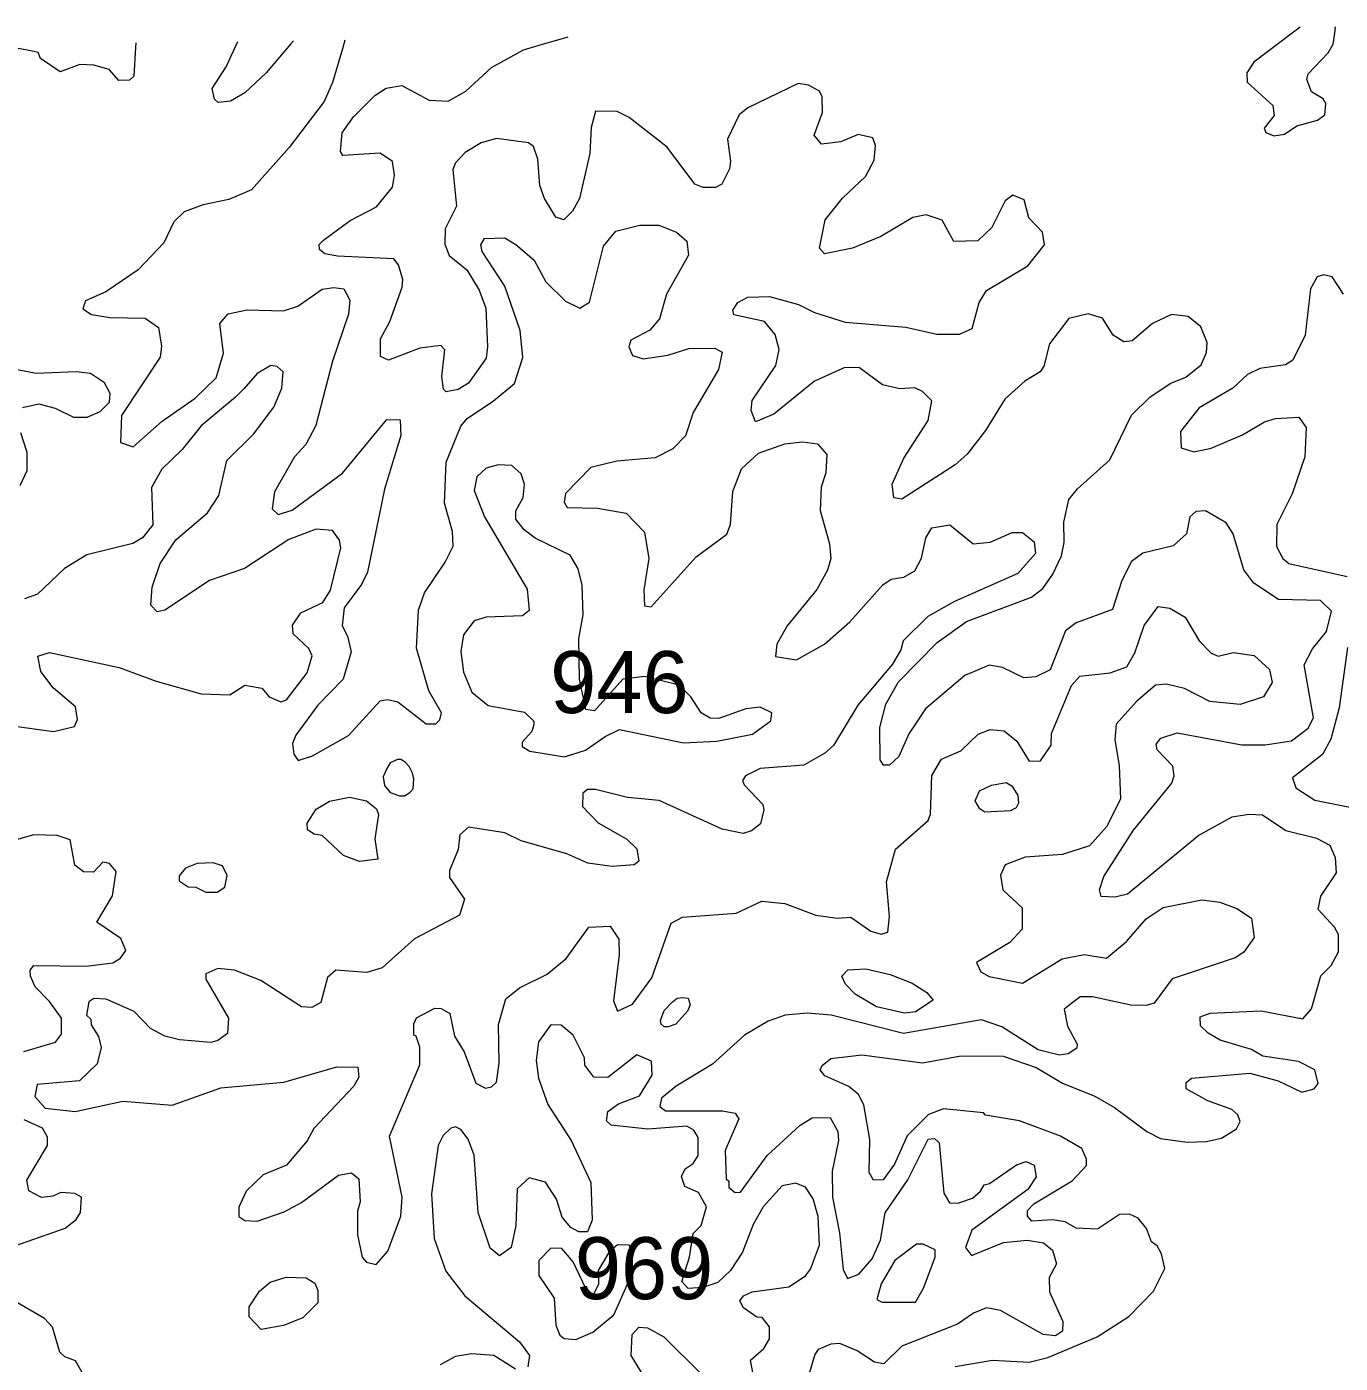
# Model space of a CAD drawing. Header units: kilometres. Extents: x 178.1 to 232.4, y 8228.7 to 8284.8.
# Drawn here: x 190.033 to 193.422, y 8280.871 to 8284.32 of the extents above; entities that cross this region are included whole.
import ezdxf

# ---------------------------------------------------------------- set-up
doc = ezdxf.new("R2010")
doc.units = ezdxf.units.KM
for name, color, linetype in [('1', 7, 'Continuous'), ('2', 7, 'Continuous'), ('21', 7, 'Continuous')]:
    doc.layers.add(name, color=color, linetype=linetype)
doc.styles.add('dgn002', font='dgn002.shx')

msp = doc.modelspace()

# ---------------------------------------------------------------- linework, layer by layer
at = {"layer": '1', "color": 5, "linetype": 'Continuous', "lineweight": 13, "flags": 128}
for points in [[(193.4303, 8283.6302), (193.4009, 8283.6746), (193.379, 8283.6796), (193.3622, 8283.6749), (193.3458, 8283.6438), (193.332, 8283.5245), (193.2995, 8283.46), (193.2808, 8283.448), (193.2146, 8283.4381), (193.183, 8283.4224), (193.1446, 8283.3871), (193.058, 8283.3366), (193.0096, 8283.2754), (193.0114, 8283.233), (193.0447, 8283.2227), (193.0894, 8283.2326), (193.1703, 8283.2666), (193.2264, 8283.3009), (193.255, 8283.3092), (193.3151, 8283.3128), (193.3339, 8283.2856), (193.3304, 8283.2103), (193.298, 8283.1145), (193.2587, 8283.0354), (193.2573, 8282.9789), (193.274, 8282.9473), (193.2891, 8282.9348), (193.4404, 8282.9016)], [(193.4409, 8282.7179), (193.4198, 8282.5625), (193.398, 8282.4818), (193.3761, 8282.4417), (193.2989, 8282.382), (193.3072, 8282.3559), (193.3565, 8282.3241), (193.5115, 8282.2931)]]:
    msp.add_lwpolyline(points, dxfattribs=at)
at = {"layer": '2', "color": 3, "linetype": 'Continuous', "lineweight": 0, "flags": 128}
for points in [[(193.3191, 8284.319), (193.2984, 8284.3034), (193.1996, 8284.2286), (193.1814, 8284.2011), (193.1821, 8284.1774), (193.2484, 8284.1172), (193.2513, 8284.0911), (193.2258, 8284.0589), (193.2301, 8284.0477), (193.2505, 8284.039), (193.2782, 8284.0428), (193.3104, 8284.0644), (193.3632, 8284.0788), (193.3826, 8284.0931), (193.3849, 8284.1225), (193.3782, 8284.1339), (193.3476, 8284.1524), (193.336, 8284.184), (193.3391, 8284.1983), (193.3909, 8284.2528), (193.4043, 8284.2753), (193.4081, 8284.3038), (193.4103, 8284.3203)], [(190.854, 8284.286), (190.8474, 8284.2636), (190.8219, 8284.1764), (190.8007, 8284.1277), (190.7097, 8284.0086), (190.6132, 8283.8989), (190.5539, 8283.8742), (190.4881, 8283.861), (190.4388, 8283.8428), (190.4125, 8283.8166), (190.3863, 8283.7629), (190.3202, 8283.6932), (190.2367, 8283.6364), (190.1844, 8283.6127), (190.1779, 8283.5923), (190.1997, 8283.5777), (190.2471, 8283.5697), (190.3384, 8283.5681), (190.373, 8283.5436), (190.381, 8283.4956), (190.3774, 8283.4678), (190.2775, 8283.3172), (190.2745, 8283.2473), (190.3075, 8283.2356), (190.3822, 8283.3025), (190.4671, 8283.3612), (190.522, 8283.4144), (190.5406, 8283.4778), (190.5312, 8283.5542), (190.5524, 8283.5791), (190.602, 8283.5893), (190.6953, 8283.587), (190.7322, 8283.5989), (190.7953, 8283.6432), (190.8253, 8283.6474), (190.8507, 8283.6439), (190.8664, 8283.6141), (190.8632, 8283.578), (190.8215, 8283.4571), (190.7791, 8283.2909), (190.7529, 8283.2422), (190.7239, 8283.2098), (190.6724, 8283.1197), (190.6661, 8283.076), (190.6818, 8283.0614), (190.7179, 8283.0723), (190.8479, 8283.1677), (190.9623, 8283.3061), (190.9967, 8283.3056), (190.9984, 8283.2652), (190.9556, 8283.1269), (190.9125, 8282.9123), (190.8966, 8282.8806), (190.8516, 8282.8208), (190.847, 8282.7742), (190.8605, 8282.747), (190.87, 8282.7066), (190.8493, 8282.6359), (190.7843, 8282.5688), (190.7268, 8282.4915), (190.7188, 8282.4704), (190.7219, 8282.4429), (190.7332, 8282.4266), (190.77, 8282.4382), (190.8628, 8282.4912), (190.9447, 8282.5804), (190.9636, 8282.5836), (190.9901, 8282.578), (191.0633, 8282.5214), (191.0883, 8282.5213), (191.0986, 8282.5313), (191.103, 8282.5491), (191.0705, 8282.6062), (191.0389, 8282.7164), (191.0436, 8282.8146), (191.059, 8282.8595), (191.1127, 8282.938), (191.1333, 8282.9794), (191.1317, 8283.0175), (191.1107, 8283.0905), (191.1152, 8283.196), (191.1533, 8283.2897), (191.1697, 8283.3095), (191.2375, 8283.3545), (191.2913, 8283.3992), (191.3127, 8283.4667), (191.3058, 8283.5366), (191.2665, 8283.6503), (191.2083, 8283.7401), (191.2044, 8283.7574), (191.2139, 8283.7738), (191.2666, 8283.7751), (191.2952, 8283.7585), (191.342, 8283.7175), (191.3725, 8283.6615)], [(190.7209, 8284.2842), (190.714, 8284.2761), (190.6505, 8284.2013), (190.5955, 8284.1496), (190.5586, 8284.1284), (190.5266, 8284.1246), (190.5177, 8284.1332), (190.5116, 8284.161), (190.5472, 8284.2166), (190.5721, 8284.2709), (190.5773, 8284.2823)], [(191.1415, 8283.8571), (191.1129, 8283.7986), (191.1115, 8283.7592), (191.1231, 8283.7295), (191.1682, 8283.6925), (191.2004, 8283.6407), (191.2173, 8283.5937), (191.2221, 8283.4942), (191.2182, 8283.4649), (191.1729, 8283.4003), (191.1463, 8283.3837), (191.1148, 8283.3777), (191.1083, 8283.385), (191.1038, 8283.4176), (191.1118, 8283.4861), (191.1012, 8283.4971), (191.0468, 8283.4904), (190.9661, 8283.4597), (190.9456, 8283.4687), (190.9458, 8283.5147), (190.97, 8283.5592), (191.0016, 8283.6477), (191.003, 8283.6675), (190.9925, 8283.7054), (190.9798, 8283.7208), (190.8344, 8283.7277), (190.8022, 8283.7341), (190.7879, 8283.745), (190.7877, 8283.7578), (190.7982, 8283.7695), (190.8672, 8283.8202), (190.9352, 8283.8558), (190.9768, 8283.9062), (190.9816, 8283.9374), (190.9765, 8283.9727), (190.9446, 8283.9943), (190.8489, 8283.988), (190.8421, 8283.9984), (190.8464, 8284.0467), (190.876, 8284.0876), (190.9314, 8284.143), (190.9601, 8284.1619), (191.0005, 8284.1685), (191.0714, 8284.1308), (191.1201, 8284.1279), (191.166, 8284.1541), (191.2321, 8284.2148), (191.3143, 8284.2609), (191.3555, 8284.2726), (191.4301, 8284.2938)], [(190.3143, 8284.2787), (190.3135, 8284.2663), (190.3088, 8284.193), (190.2978, 8284.1824), (190.2705, 8284.1811), (190.2458, 8284.2096), (190.2056, 8284.2212), (190.1695, 8284.223), (190.1191, 8284.2039), (190.0686, 8284.238), (190.0626, 8284.2542), (190.0481, 8284.257), (189.9603, 8284.274)], [(192.5571, 8283.3589), (192.5072, 8283.2778), (192.4594, 8283.2169), (192.4285, 8283.1895), (192.2913, 8283.1007), (192.2706, 8283.1047), (192.2659, 8283.14), (192.2957, 8283.2065), (192.3591, 8283.3041), (192.368, 8283.3544), (192.3443, 8283.3789), (192.3244, 8283.3884), (192.2859, 8283.3854), (192.2413, 8283.3963), (192.1816, 8283.4395), (192.144, 8283.4411), (192.0656, 8283.4053), (191.9602, 8283.3199), (191.9136, 8283.3004), (191.9023, 8283.3296), (191.9051, 8283.3553), (191.9657, 8283.4457), (191.9741, 8283.4871), (191.964, 8283.526), (191.9363, 8283.5594), (191.8578, 8283.5767), (191.8547, 8283.589), (191.8678, 8283.6087), (191.8931, 8283.6223), (191.9491, 8283.624), (192.0241, 8283.603), (192.0656, 8283.5827), (192.1446, 8283.5581), (192.3012, 8283.545), (192.3808, 8283.5269), (192.4401, 8283.527), (192.4721, 8283.5414), (192.4902, 8283.6086), (192.5092, 8283.6398), (192.6159, 8283.7033), (192.659, 8283.7572), (192.6538, 8283.7901), (192.6188, 8283.8272), (192.6068, 8283.8731), (192.5774, 8283.8854), (192.5579, 8283.8713), (192.5229, 8283.8023), (192.4869, 8283.7681), (192.4255, 8283.766), (192.3946, 8283.8208), (192.354, 8283.8344), (192.3197, 8283.8278), (192.2368, 8283.7792), (192.1633, 8283.749), (192.0914, 8283.7345), (192.0784, 8283.749), (192.093, 8283.8215), (192.1379, 8283.8779), (192.1974, 8283.9338), (192.2196, 8283.9762), (192.2232, 8284.0139), (192.2158, 8284.0338), (192.1783, 8284.0419), (192.1339, 8284.023), (192.0834, 8284.0169), (192.0649, 8284.0401), (192.0863, 8284.0987), (192.0855, 8284.1396), (192.0787, 8284.1544), (192.0504, 8284.1692), (192.0234, 8284.1737), (191.8932, 8284.1108), (191.8708, 8284.093), (191.8413, 8284.0303), (191.8491, 8283.973), (191.8459, 8283.9532), (191.8264, 8283.9142), (191.81, 8283.9053), (191.7785, 8283.9055), (191.7568, 8283.9143), (191.6856, 8284.0097), (191.5875, 8284.0863), (191.5561, 8284.1016), (191.5005, 8284.1027), (191.4891, 8284.0599), (191.4855, 8283.9935), (191.4588, 8283.877), (191.4409, 8283.8446), (191.4191, 8283.8217), (191.398, 8283.8287), (191.3689, 8283.8769), (191.3572, 8283.9105), (191.3516, 8283.9784), (191.3403, 8284.0108), (191.3272, 8284.0207)], [(191.3272, 8284.0207), (191.2452, 8284.0321), (191.2051, 8284.0203), (191.1644, 8283.996), (191.1388, 8283.9692)], [(191.1388, 8283.9692), (191.1327, 8283.9521), (191.1415, 8283.8571)], [(191.5527, 8283.793), (191.6147, 8283.808), (191.6639, 8283.8082), (191.7093, 8283.7901)], [(191.3725, 8283.6615), (191.4229, 8283.6116), (191.4603, 8283.5943), (191.4853, 8283.6094), (191.5211, 8283.7539), (191.5527, 8283.793)], [(191.7093, 8283.7901), (191.7358, 8283.7664), (191.7403, 8283.7307), (191.6836, 8283.6297), (191.6654, 8283.5663), (191.6405, 8283.5372), (191.5918, 8283.5113), (191.5864, 8283.4942), (191.5957, 8283.4714), (191.6234, 8283.4629), (191.6874, 8283.4729), (191.7415, 8283.4894), (191.808, 8283.4905), (191.8276, 8283.4799), (191.8176, 8283.4357), (191.7523, 8283.3248), (191.7325, 8283.2642), (191.7, 8283.2311), (191.6541, 8283.2078), (191.5554, 8283.1993), (191.4882, 8283.183), (191.4233, 8283.1151), (191.4199, 8283.0934), (191.4275, 8283.0792), (191.5053, 8283.0775), (191.5796, 8283.0647), (191.627, 8283.016), (191.6385, 8282.9473), (191.6255, 8282.8668), (191.6269, 8282.8255), (191.6437, 8282.8233), (191.7605, 8282.9524), (191.8393, 8283.0109), (191.8491, 8283.0355), (191.8545, 8283.121), (191.8774, 8283.1792), (191.9208, 8283.2193), (191.9892, 8283.2437), (192.0346, 8283.2486), (192.0734, 8283.244), (192.0972, 8283.2163), (192.0945, 8283.1689), (192.0829, 8283.132), (192.0798, 8283.0717), (192.1042, 8282.986), (192.1076, 8282.9473), (192.0993, 8282.918), (192.0718, 8282.8675), (191.9952, 8282.7743), (191.9685, 8282.7262), (191.9646, 8282.6952), (192.0193, 8282.6858), (192.0912, 8282.727), (192.1566, 8282.7841), (192.2422, 8282.8795), (192.2638, 8282.8943), (192.2964, 8282.8995), (192.3248, 8282.9163), (192.3413, 8282.9482), (192.3528, 8283.0011), (192.3686, 8283.0272), (192.415, 8283.0343), (192.4747, 8282.9854), (192.5192, 8282.9903), (192.5753, 8283.0148), (192.6025, 8283.0148), (192.6321, 8282.9907), (192.6358, 8282.9607), (192.5905, 8282.9086), (192.4264, 8282.8369), (192.358, 8282.7977), (192.2942, 8282.7355), (192.2887, 8282.7121), (192.2672, 8282.6747), (192.1774, 8282.5692), (192.1142, 8282.4653), (192.0923, 8282.445), (192.0382, 8282.4147), (191.9254, 8282.4056), (191.8878, 8282.3868), (191.8794, 8282.3751), (191.8837, 8282.3637), (191.9323, 8282.313), (191.9347, 8282.2986), (191.9264, 8282.2629), (191.9032, 8282.2446), (191.8816, 8282.2382), (191.8269, 8282.2489), (191.6647, 8282.3232), (191.5829, 8282.3306), (191.5003, 8282.3517), (191.4795, 8282.3515), (191.4681, 8282.3419), (191.4671, 8282.3076), (191.5075, 8282.2658)], [(193.4179, 8281.9323), (193.4178, 8281.9772), (193.4075, 8281.9963), (193.3654, 8282.0419), (193.372, 8282.0765), (193.4126, 8282.1361), (193.4097, 8282.1748), (193.3958, 8282.2069), (193.3621, 8282.2248), (193.2815, 8282.2451), (193.2217, 8282.2854), (193.1868, 8282.2872), (193.1424, 8282.2801), (193.058, 8282.2335), (192.8731, 8282.081), (192.8418, 8282.0735), (192.8049, 8282.0751), (192.8008, 8282.0923), (192.8119, 8282.1267), (192.8887, 8282.2465), (192.9872, 8282.3678), (192.9932, 8282.3867), (192.99, 8282.4119), (192.95, 8282.4542), (192.9475, 8282.4684), (192.9588, 8282.4844), (193.0013, 8282.498), (193.1684, 8282.4669), (193.2285, 8282.4669), (193.2967, 8282.4771), (193.3394, 8282.5102), (193.3535, 8282.5368), (193.3291, 8282.6732), (193.3504, 8282.7147), (193.387, 8282.7592), (193.3996, 8282.8118), (193.3711, 8282.8389), (193.2628, 8282.8422), (193.1996, 8282.8843), (193.173, 8282.9189), (193.1462, 8283.011), (193.1278, 8283.0397), (193.0745, 8283.0705), (193.0494, 8283.069), (193.0344, 8283.0552), (193.0251, 8283.0116), (192.991, 8282.9804), (192.9131, 8282.9615), (192.8839, 8282.9402), (192.8583, 8282.8909), (192.8344, 8282.8157), (192.7405, 8282.7814), (192.7134, 8282.7609), (192.6737, 8282.66), (192.637, 8282.6421), (192.606, 8282.6398), (192.5508, 8282.6665), (192.5165, 8282.6726), (192.4535, 8282.6461), (192.3519, 8282.56), (192.3089, 8282.4954), (192.283, 8282.4364), (192.2591, 8282.4144), (192.2435, 8282.4142), (192.2346, 8282.4283), (192.2345, 8282.5113), (192.2499, 8282.5719), (192.2824, 8282.6297), (192.3825, 8282.7309), (192.4579, 8282.7851), (192.6256, 8282.8478), (192.6549, 8282.8707), (192.6808, 8282.9069), (192.703, 8282.9544), (192.7101, 8282.9893), (192.7086, 8283.0413), (192.7219, 8283.1004), (192.7442, 8283.1278), (192.8279, 8283.2021), (192.8833, 8283.3177), (192.9307, 8283.3641), (192.9829, 8283.3997), (193.0235, 8283.4154), (193.0634, 8283.4477), (193.0771, 8283.4792), (193.0789, 8283.5049), (193.0628, 8283.5456), (193.0295, 8283.5727), (192.9868, 8283.5777), (192.9374, 8283.5546), (192.8853, 8283.5093), (192.8639, 8283.5071), (192.8365, 8283.5246), (192.8088, 8283.5678), (192.7713, 8283.5794)], [(192.7713, 8283.5794), (192.7215, 8283.5674), (192.6723, 8283.5022), (192.6576, 8283.4444), (192.648, 8283.4293)], [(190.0216, 8283.3377), (190.0641, 8283.3473), (190.1062, 8283.3359), (190.1531, 8283.3129), (190.1888, 8283.3127), (190.2226, 8283.3273), (190.2465, 8283.3511), (190.2484, 8283.3739), (190.2332, 8283.4015), (190.1978, 8283.4249), (190.1604, 8283.4296), (190.0568, 8283.4249), (189.9859, 8283.4387)], [(190.3532, 8282.8272), (190.3567, 8282.8741), (190.3774, 8282.9352), (190.4177, 8282.9955), (190.4989, 8283.0656), (190.5287, 8283.1105), (190.5492, 8283.2009), (190.6179, 8283.2685), (190.6708, 8283.3384), (190.6907, 8283.3876), (190.6948, 8283.4298), (190.6792, 8283.4433), (190.6626, 8283.4458), (190.6271, 8283.4251), (190.5931, 8283.3857), (190.5718, 8283.3643), (190.4832, 8283.2898), (190.4342, 8283.2295), (190.3811, 8283.1779), (190.355, 8283.1309), (190.3578, 8283.0348), (190.3319, 8283.001), (190.3064, 8282.9868), (190.1879, 8282.9569), (190.1299, 8282.9215), (190.0602, 8282.8555), (190.0268, 8282.8439)], [(192.648, 8283.4293), (192.6087, 8283.4054), (192.5571, 8283.3589)], [(190.0158, 8283.136), (190.0337, 8283.1745), (190.0337, 8283.2212), (190.0172, 8283.2724)], [(191.2186, 8282.7963), (191.1878, 8282.7868), (191.1601, 8282.7505), (191.1529, 8282.7081), (191.1595, 8282.6547), (191.1815, 8282.603), (191.2238, 8282.5687), (191.3176, 8282.5508), (191.3412, 8282.528), (191.3412, 8282.5195), (191.3391, 8282.5101), (191.3364, 8282.501), (191.3116, 8282.474), (191.3114, 8282.4623), (191.3308, 8282.4505), (191.4206, 8282.436), (191.475, 8282.4534), (191.5256, 8282.4886), (191.5627, 8282.5063), (191.7273, 8282.4717), (191.8134, 8282.4766), (191.9057, 8282.4947), (191.953, 8282.5284), (191.9556, 8282.5493), (191.9252, 8282.5639), (191.8885, 8282.5594), (191.8187, 8282.5346), (191.7965, 8282.5356), (191.7735, 8282.5497), (191.7468, 8282.5909), (191.7166, 8282.621), (191.6272, 8282.643), (191.5708, 8282.6359), (191.4977, 8282.5545), (191.4758, 8282.5578), (191.4593, 8282.6364), (191.4576, 8282.741), (191.4689, 8282.8025), (191.4658, 8282.8793), (191.4555, 8282.9209), (191.4349, 8282.9567), (191.3451, 8283.0006), (191.3165, 8283.0214), (191.2952, 8283.0493), (191.2949, 8283.0709), (191.3141, 8283.105), (191.3176, 8283.1395), (191.309, 8283.1661), (191.2846, 8283.1874), (191.2492, 8283.1894), (191.2181, 8283.1811), (191.1943, 8283.1581), (191.1877, 8283.1232), (191.2137, 8283.0552), (191.3237, 8282.8689), (191.3291, 8282.8136), (191.3122, 8282.7996), (191.2186, 8282.7963)], [(189.9456, 8282.5228), (190.1022, 8282.5015), (190.1561, 8282.5138), (190.1636, 8282.5322), (190.1586, 8282.5651), (190.1008, 8282.6139), (190.069, 8282.6558), (190.0618, 8282.6958), (190.0918, 8282.7051), (190.2716, 8282.6666), (190.3669, 8282.6313), (190.483, 8282.5983), (190.5567, 8282.5956), (190.5953, 8282.6207), (190.6393, 8282.6132), (190.6582, 8282.5903), (190.6888, 8282.5776), (190.7032, 8282.5832), (190.7563, 8282.6528), (190.7691, 8282.6965), (190.7608, 8282.7157), (190.72, 8282.7529), (190.7188, 8282.7754), (190.7402, 8282.8073), (190.7968, 8282.8339), (190.8168, 8282.8663), (190.8434, 8282.9755), (190.8401, 8282.9951), (190.8214, 8283.0199)], [(190.8214, 8283.0199), (190.7793, 8283.0232), (190.7093, 8282.9971), (190.5944, 8282.9216), (190.5045, 8282.8912), (190.3892, 8282.8143)], [(190.3892, 8282.8143), (190.3694, 8282.8097), (190.3532, 8282.8272)], [(191.5381, 8281.999), (191.5608, 8281.9654), (191.5614, 8281.9244), (191.5467, 8281.8062), (191.5571, 8281.7791), (191.5961, 8281.7972), (191.6458, 8281.865), (191.696, 8282.0068), (191.7252, 8282.022), (191.8634, 8282.0323), (191.9295, 8282.0633), (191.9892, 8282.057), (192.0689, 8282.0273), (192.1252, 8282.0193), (192.1597, 8282.0223), (192.2112, 8281.9858), (192.2377, 8281.9783), (192.2552, 8281.9832), (192.2591, 8282.0234), (192.2511, 8282.113), (192.2748, 8282.1972), (192.3591, 8282.2712), (192.3645, 8282.2878), (192.3682, 8282.3873), (192.3935, 8282.4296), (192.4429, 8282.4517), (192.488, 8282.4947), (192.5187, 8282.5064), (192.5546, 8282.5029), (192.588, 8282.4765), (192.6198, 8282.4243), (192.6487, 8282.4256), (192.6766, 8282.4659), (192.6774, 8282.4962), (192.7284, 8282.6198), (192.75, 8282.6444), (192.8281, 8282.6527), (192.8718, 8282.6684), (192.8922, 8282.7041), (192.9164, 8282.7752), (192.9525, 8282.8236), (192.9822, 8282.8193), (193.0224, 8282.7961), (193.0584, 8282.7354), (193.0889, 8282.7037), (193.1075, 8282.6958), (193.1455, 8282.7055), (193.2, 8282.6974), (193.2396, 8282.6611), (193.2466, 8282.6276), (193.2239, 8282.5909), (193.1637, 8282.5706), (193.0854, 8282.5788), (193.0205, 8282.6118), (192.9735, 8282.6231), (192.9452, 8282.6212), (192.896, 8282.5786), (192.8436, 8282.5203), (192.8403, 8282.4794), (192.8519, 8282.4133), (192.8552, 8282.3262), (192.8191, 8282.2552), (192.7755, 8282.2063), (192.7051, 8282.1841), (192.6089, 8282.1766), (192.5573, 8282.1571), (192.5457, 8282.1303), (192.5516, 8282.0924), (192.601, 8282.0457), (192.6016, 8281.9909), (192.5697, 8281.9566), (192.4838, 8281.9048), (192.495, 8281.8809), (192.5166, 8281.8691), (192.6019, 8281.8517), (192.705, 8281.9141), (192.7614, 8281.9252), (192.8186, 8281.9157), (192.8707, 8281.9593), (192.9213, 8282.0179), (192.9652, 8282.0469), (193.0651, 8282.0667), (193.1111, 8282.0605), (193.1555, 8282.0447), (193.1933, 8282.0195), (193.2004, 8281.9697), (193.1737, 8281.9318), (193.1508, 8281.9172), (192.9884, 8281.8625), (192.9417, 8281.8004), (192.9215, 8281.7939), (192.882, 8281.7952), (192.7833, 8281.8167), (192.7508, 8281.8167), (192.7102, 8281.7843)], [(190.9559, 8282.362), (190.971, 8282.3436), (190.9945, 8282.3352), (191.0079, 8282.3352), (191.0213, 8282.3436), (191.0296, 8282.3536), (191.0313, 8282.3788), (191.028, 8282.3939), (191.0196, 8282.4106), (191.0095, 8282.4223), (190.9978, 8282.429), (190.9894, 8282.429), (190.971, 8282.4207), (190.961, 8282.4039), (190.9526, 8282.3838), (190.9559, 8282.362)], [(192.5222, 8282.3626), (192.56, 8282.3695), (192.5744, 8282.3612), (192.5906, 8282.3363), (192.5923, 8282.3162), (192.5862, 8282.304), (192.5709, 8282.2965), (192.5054, 8282.2931), (192.4923, 8282.3012), (192.4799, 8282.3222), (192.4916, 8282.3477), (192.5222, 8282.3626)], [(190.931, 8282.2245), (190.939, 8282.1713), (190.8911, 8282.1657), (190.8498, 8282.1811), (190.7953, 8282.233), (190.7748, 8282.2366), (190.7573, 8282.2477), (190.7564, 8282.2644), (190.7798, 8282.3004), (190.8138, 8282.3216), (190.8655, 8282.3316), (190.9094, 8282.3218), (190.9355, 8282.302), (190.9407, 8282.2868), (190.931, 8282.2245)], [(191.4806, 8282.1616), (191.4263, 8282.1853), (191.3086, 8282.2193), (191.2666, 8282.2396), (191.1731, 8282.2543), (191.1504, 8282.2345), (191.1462, 8282.197), (191.1235, 8282.142), (191.124, 8282.1242), (191.1625, 8282.0688), (191.1495, 8282.0271), (191.0335, 8281.9663), (190.9504, 8281.8909), (190.9101, 8281.8793), (190.8302, 8281.8854), (190.8086, 8281.8664), (190.7921, 8281.802), (190.7682, 8281.7887), (190.7417, 8281.7907), (190.6372, 8281.8588), (190.5693, 8281.8855), (190.5258, 8281.8891), (190.495, 8281.8757), (190.4949, 8281.8619), (190.5534, 8281.7613), (190.5513, 8281.7219), (190.5259, 8281.7033), (190.5078, 8281.6983), (190.4274, 8281.7051), (190.3894, 8281.7147), (190.3526, 8281.7345), (190.31, 8281.7785), (190.2379, 8281.8099), (190.2057, 8281.8116), (190.1928, 8281.8038), (190.1873, 8281.7687), (190.1982, 8281.7583), (190.1989, 8281.744), (190.218, 8281.7139), (190.2246, 8281.6853), (190.215, 8281.643), (190.1689, 8281.5993), (190.0599, 8281.5902), (190.0539, 8281.5595), (190.0802, 8281.529), (190.1576, 8281.5205), (190.2807, 8281.5467), (190.4077, 8281.5369), (190.5335, 8281.5811), (190.6961, 8281.5963), (190.8327, 8281.6357), (190.887, 8281.635), (190.8897, 8281.6087), (190.877, 8281.5857), (190.7739, 8281.4762), (190.7564, 8281.4447), (190.7032, 8281.3818), (190.643, 8281.3572), (190.5989, 8281.3145), (190.5805, 8281.2733), (190.5802, 8281.2494), (190.5954, 8281.2392), (190.6271, 8281.2375), (190.6973, 8281.2615), (190.7415, 8281.2851), (190.8371, 8281.3557), (190.8708, 8281.3622), (190.8897, 8281.3462), (190.8928, 8281.2874), (190.8865, 8281.2629), (190.8865, 8281.2019), (190.8988, 8281.1445), (190.9094, 8281.1313), (190.9345, 8281.1257), (190.9644, 8281.1597), (190.9981, 8281.2498), (191.0013, 8281.299), (190.9689, 8281.457), (191.0475, 8281.6408), (191.0476, 8281.6866), (191.0376, 8281.7144), (191.0314, 8281.7174), (191.0313, 8281.7463), (191.0383, 8281.7621), (191.0856, 8281.7871), (191.1021, 8281.7862), (191.1247, 8281.7734), (191.1368, 8281.7147), (191.1614, 8281.6745), (191.1914, 8281.5932), (191.2169, 8281.5804), (191.2319, 8281.5839), (191.2452, 8281.5957), (191.2518, 8281.6448), (191.2503, 8281.7449)], [(191.5075, 8282.2658), (191.5809, 8282.2231), (191.6068, 8282.1987), (191.6121, 8282.1669), (191.6005, 8282.1574)], [(190.0253, 8281.6755), (190.107, 8281.6996), (190.1225, 8281.7198), (190.1228, 8281.7609), (190.092, 8281.8047), (190.0549, 8281.8421), (190.0422, 8281.8693), (190.0421, 8281.885), (190.0511, 8281.8973), (190.1859, 8281.8959), (190.2548, 8281.9043), (190.2746, 8281.9161), (190.2884, 8281.9358), (190.2759, 8281.9671), (190.2136, 8282.0089), (190.2542, 8282.0768), (190.2638, 8282.1397), (190.2468, 8282.1601), (190.2292, 8282.1637), (190.2047, 8282.1379), (190.1795, 8282.1393), (190.1571, 8282.1558), (190.1449, 8282.2217), (190.1113, 8282.2331), (190.0509, 8282.2347), (189.9812, 8282.2149)], [(190.4726, 8282.1609), (190.4427, 8282.1483), (190.4259, 8282.1283), (190.4263, 8282.1161), (190.4498, 8282.1002), (190.4694, 8282.0997), (190.4948, 8282.0867), (190.5241, 8282.0869), (190.5441, 8282.099), (190.5504, 8282.1295), (190.5381, 8282.1548), (190.5136, 8282.1623), (190.4726, 8282.1609)], [(191.6005, 8282.1574), (191.5434, 8282.1525), (191.4806, 8282.1616)], [(191.4244, 8281.9155), (191.483, 8281.9961), (191.5381, 8281.999)], [(191.2503, 8281.7449), (191.2695, 8281.8108), (191.3045, 8281.8395), (191.3757, 8281.8751), (191.4244, 8281.9155)], [(193.372, 8281.8705), (193.3989, 8281.897), (193.4179, 8281.9323)], [(192.2259, 8281.7909), (192.1704, 8281.8233), (192.1458, 8281.8489), (192.1363, 8281.8695), (192.1514, 8281.8858), (192.1981, 8281.8888), (192.2605, 8281.8737), (192.3178, 8281.8514), (192.3558, 8281.8279), (192.3716, 8281.808), (192.3258, 8281.7779), (192.298, 8281.774), (192.2259, 8281.7909)], [(193.0865, 8281.7744), (193.2178, 8281.7802), (193.3259, 8281.7596), (193.3484, 8281.7857), (193.372, 8281.8705)], [(191.6779, 8281.7808), (191.698, 8281.8025), (191.7114, 8281.8126), (191.7248, 8281.8143), (191.7399, 8281.8126), (191.7449, 8281.7958), (191.7382, 8281.7791), (191.7081, 8281.7456), (191.688, 8281.7389), (191.6779, 8281.7389), (191.6695, 8281.7456), (191.6679, 8281.7556), (191.6779, 8281.7808)], [(192.6425, 8281.6796), (192.5488, 8281.7393), (192.4961, 8281.7573), (192.2955, 8281.7215), (192.1085, 8281.7693), (192.0465, 8281.774), (191.9897, 8281.7689), (191.946, 8281.7539), (191.8852, 8281.717), (191.8021, 8281.6427), (191.7089, 8281.5857), (191.6709, 8281.5545), (191.6667, 8281.533), (191.6814, 8281.5223), (191.8279, 8281.522), (191.861, 8281.5163), (191.8701, 8281.501), (191.8347, 8281.4193), (191.8379, 8281.3466), (191.8442, 8281.3403), (191.8449, 8281.3243), (191.8612, 8281.3114), (191.8748, 8281.3125), (191.9432, 8281.4068), (192.0282, 8281.4854), (192.0597, 8281.5039), (192.1063, 8281.5048), (192.1255, 8281.4684), (192.1274, 8281.4455), (192.1111, 8281.3663), (192.1124, 8281.2991), (192.1304, 8281.2069), (192.1391, 8281.1124), (192.1511, 8281.0897), (192.18, 8281.1008), (192.2145, 8281.1403), (192.2362, 8281.1886), (192.2483, 8281.2584), (192.3068, 8281.3443), (192.3585, 8281.4493), (192.3749, 8281.4506), (192.3871, 8281.4396), (192.3991, 8281.3098), (192.4138, 8281.285), (192.4351, 8281.2837), (192.4731, 8281.2967), (192.4943, 8281.3148), (192.5031, 8281.3309), (192.5173, 8281.3347), (192.5864, 8281.3831), (192.6113, 8281.3916), (192.6325, 8281.3815), (192.6376, 8281.3516), (192.6159, 8281.3193), (192.4719, 8281.2137), (192.4554, 8281.169), (192.4706, 8281.1489), (192.5532, 8281.1822), (192.6147, 8281.1879), (192.6567, 8281.1814), (192.6801, 8281.1627), (192.6904, 8281.1268), (192.6709, 8281.0922), (192.6719, 8281.0545), (192.7063, 8280.9787), (192.7055, 8280.9534), (192.687, 8280.9414), (192.6559, 8280.9449), (192.5455, 8281.0067), (192.5094, 8281.0132), (192.4758, 8280.9998), (192.4347, 8280.9713), (192.2908, 8280.9144), (192.2441, 8280.869), (192.2206, 8280.873), (192.1755, 8280.9022), (192.1309, 8280.9211), (192.1077, 8280.9195), (192.0754, 8280.9064), (192.0662, 8280.8934), (192.0323, 8280.7774)], [(192.4284, 8280.8624), (192.5251, 8280.8784), (192.6198, 8280.8736), (192.6679, 8280.8854), (192.7951, 8280.9391), (192.8768, 8280.9912), (192.9405, 8281.0563), (192.9699, 8281.1154), (192.9612, 8281.1529), (192.9498, 8281.1735), (192.9355, 8281.1839), (192.922, 8281.2181), (192.901, 8281.2454), (192.8785, 8281.2552), (192.8522, 8281.2542), (192.7962, 8281.2163), (192.7406, 8281.219), (192.7127, 8281.2355), (192.6798, 8281.2406), (192.626, 8281.2374), (192.6153, 8281.2502), (192.615, 8281.2645), (192.6318, 8281.2821), (192.7304, 8281.3415), (192.7675, 8281.3807), (192.7677, 8281.3972), (192.7552, 8281.4251), (192.7004, 8281.4568), (192.5943, 8281.4959), (192.5067, 8281.5107), (192.5017, 8281.5171), (192.3981, 8281.527), (192.3593, 8281.5128), (192.3049, 8281.4572), (192.2717, 8281.3842), (192.2429, 8281.3442), (192.218, 8281.3429), (192.2066, 8281.3631), (192.2081, 8281.4484), (192.1928, 8281.5377), (192.1787, 8281.5642), (192.154, 8281.5846), (192.0926, 8281.612), (192.0799, 8281.6276), (192.0852, 8281.6393), (192.1078, 8281.6569), (192.1881, 8281.6666), (192.344, 8281.6456), (192.4442, 8281.6637), (192.5521, 8281.6634), (192.6376, 8281.6337), (192.7056, 8281.5936), (192.7891, 8281.5599), (192.8397, 8281.5311), (192.9229, 8281.4686), (192.9583, 8281.4506), (193.0269, 8281.4415), (193.0765, 8281.4428), (193.1161, 8281.4513), (193.1543, 8281.476), (193.164, 8281.4942), (193.1576, 8281.5118), (193.1423, 8281.5253), (193.0801, 8281.5478), (193.025, 8281.5785), (193.0246, 8281.5955), (193.0381, 8281.6061), (193.1887, 8281.6189), (193.2619, 8281.5999), (193.3234, 8281.57), (193.3546, 8281.579), (193.3649, 8281.593), (193.3564, 8281.6279), (193.3145, 8281.6491), (193.2223, 8281.6631), (193.1935, 8281.6802), (193.1124, 8281.7045), (193.081, 8281.7225), (193.0619, 8281.7415), (193.0608, 8281.7643), (193.0865, 8281.7744)], [(192.7102, 8281.7843), (192.7186, 8281.741), (192.743, 8281.6944), (192.7426, 8281.6837), (192.7205, 8281.6694)], [(191.765, 8281.4069), (191.7651, 8281.4529), (191.7539, 8281.472), (191.7362, 8281.4825), (191.6355, 8281.4744), (191.5408, 8281.4854), (191.5285, 8281.4963), (191.5319, 8281.5201), (191.5597, 8281.5399), (191.6142, 8281.5606), (191.6466, 8281.6145), (191.6448, 8281.6502), (191.6069, 8281.6664), (191.5324, 8281.6077), (191.4962, 8281.6094), (191.4728, 8281.6401), (191.4717, 8281.6586), (191.4426, 8281.7178), (191.4115, 8281.7434), (191.3854, 8281.7439), (191.3537, 8281.6999), (191.3473, 8281.6521), (191.353, 8281.6068), (191.3777, 8281.5384), (191.4374, 8281.4453), (191.4886, 8281.3374), (191.4919, 8281.2399), (191.4797, 8281.2095), (191.4575, 8281.2094), (191.437, 8281.2206), (191.4146, 8281.248), (191.3996, 8281.2939), (191.3713, 8281.338), (191.3292, 8281.349), (191.2981, 8281.3207), (191.2946, 8281.2257), (191.283, 8281.1693), (191.2529, 8281.1474), (191.2286, 8281.1675), (191.1977, 8281.2597), (191.1875, 8281.4078), (191.1723, 8281.4486), (191.1529, 8281.4741), (191.1388, 8281.4805), (191.1268, 8281.4774), (191.1076, 8281.4585), (191.0943, 8281.4323), (191.0775, 8281.308), (191.0838, 8281.1927), (191.1146, 8281.1086), (191.1633, 8281.0442), (191.3044, 8280.9262), (191.3304, 8280.8907), (191.3258, 8280.861)], [(192.7205, 8281.6694), (192.6978, 8281.6655), (192.6425, 8281.6796)], [(190.0022, 8281.1738), (190.1319, 8281.2189), (190.1601, 8281.2418), (190.1718, 8281.2595), (190.1744, 8281.2989), (190.157, 8281.3086), (190.1208, 8281.3114), (190.1002, 8281.3016), (190.0712, 8281.2983), (190.0386, 8281.3155), (190.0335, 8281.3434), (190.0863, 8281.4325), (190.0862, 8281.4545), (190.0733, 8281.477), (190.0264, 8281.499)], [(191.7315, 8281.3724), (191.7528, 8281.386), (191.765, 8281.4069)], [(191.7733, 8281.2263), (191.7865, 8281.2739), (191.7663, 8281.3113), (191.7312, 8281.3266), (191.7226, 8281.3529), (191.7315, 8281.3724)], [(191.9102, 8280.8284), (191.9007, 8280.8784), (191.9351, 8280.9088), (191.9495, 8280.9333), (191.9496, 8280.9645), (191.9307, 8280.9885), (191.9169, 8280.9896), (191.8824, 8281.0138), (191.873, 8281.032), (191.8824, 8281.0445), (191.9045, 8281.0545), (191.9994, 8281.068), (192.0421, 8281.0964), (192.0553, 8281.1134), (192.0781, 8281.1755), (192.0748, 8281.2497), (192.062, 8281.2951), (192.0427, 8281.3247), (192.0177, 8281.3357), (191.9824, 8281.3288), (191.9328, 8281.2745), (191.9076, 8281.2288), (191.8801, 8281.1577), (191.8491, 8281.1102), (191.8159, 8281.0787), (191.7778, 8281.0661), (191.7393, 8281.0634), (191.7229, 8281.0812), (191.7433, 8281.1443), (191.7524, 8281.2053), (191.7733, 8281.2263)], [(191.3937, 8281.0382), (191.3981, 8280.9685), (191.408, 8280.9429), (191.4199, 8280.9348), (191.45, 8280.9318), (191.4935, 8280.9511), (191.5481, 8280.9955), (191.5823, 8281.0732), (191.5958, 8281.1228), (191.5958, 8281.1586), (191.5875, 8281.1757), (191.5569, 8281.1763), (191.5355, 8281.1585), (191.5076, 8281.1103), (191.5084, 8281.0743), (191.4941, 8281.0467), (191.4824, 8281.0492), (191.4426, 8281.1319), (191.4132, 8281.1666), (191.3848, 8281.1675), (191.354, 8281.1361), (191.3539, 8281.0974), (191.3937, 8281.0382)], [(192.2726, 8281.1357), (192.2374, 8281.0754), (192.2266, 8281.0351), (192.2402, 8281.0279), (192.3265, 8281.0285), (192.3472, 8281.0647), (192.3773, 8281.1444), (192.3772, 8281.1635), (192.3463, 8281.1775), (192.3284, 8281.1778), (192.2726, 8281.1357)], [(190.7452, 8280.9881), (190.695, 8280.9678), (190.638, 8280.9577), (190.6071, 8280.9905), (190.6067, 8281.0161), (190.6331, 8281.0567), (190.6606, 8281.0798), (190.7021, 8281.0924), (190.7536, 8281.0914), (190.776, 8281.0773), (190.7841, 8281.0587), (190.7843, 8281.0262), (190.7452, 8280.9881)], [(190.1763, 8280.8471), (190.1589, 8280.8767), (190.1309, 8280.887), (190.1183, 8280.8994), (190.0995, 8280.9639), (190.0789, 8280.9862), (190.0092, 8281.0268)], [(191.6368, 8280.817), (191.5926, 8280.8908), (191.5949, 8280.9447), (191.6122, 8280.9638), (191.6343, 8280.9619), (191.6765, 8280.9388), (191.7748, 8280.8412)], [(191.294, 8280.8557), (191.2384, 8280.8902), (191.1801, 8280.8949), (191.139, 8280.8883), (191.0997, 8280.8668)]]:
    msp.add_lwpolyline(points, dxfattribs=at)

# ---------------------------------------------------------------- texts
at = {"layer": '21', "color": 7, "linetype": 'Continuous', "lineweight": 0, "style": 'dgn002'}
for s, p in [('946', (191.3836, 8282.5487)), ('969', (191.4473, 8281.036))]:
    msp.add_text(s, height=0.16, dxfattribs=at).set_placement(p)

doc.saveas('drawing.dxf')
